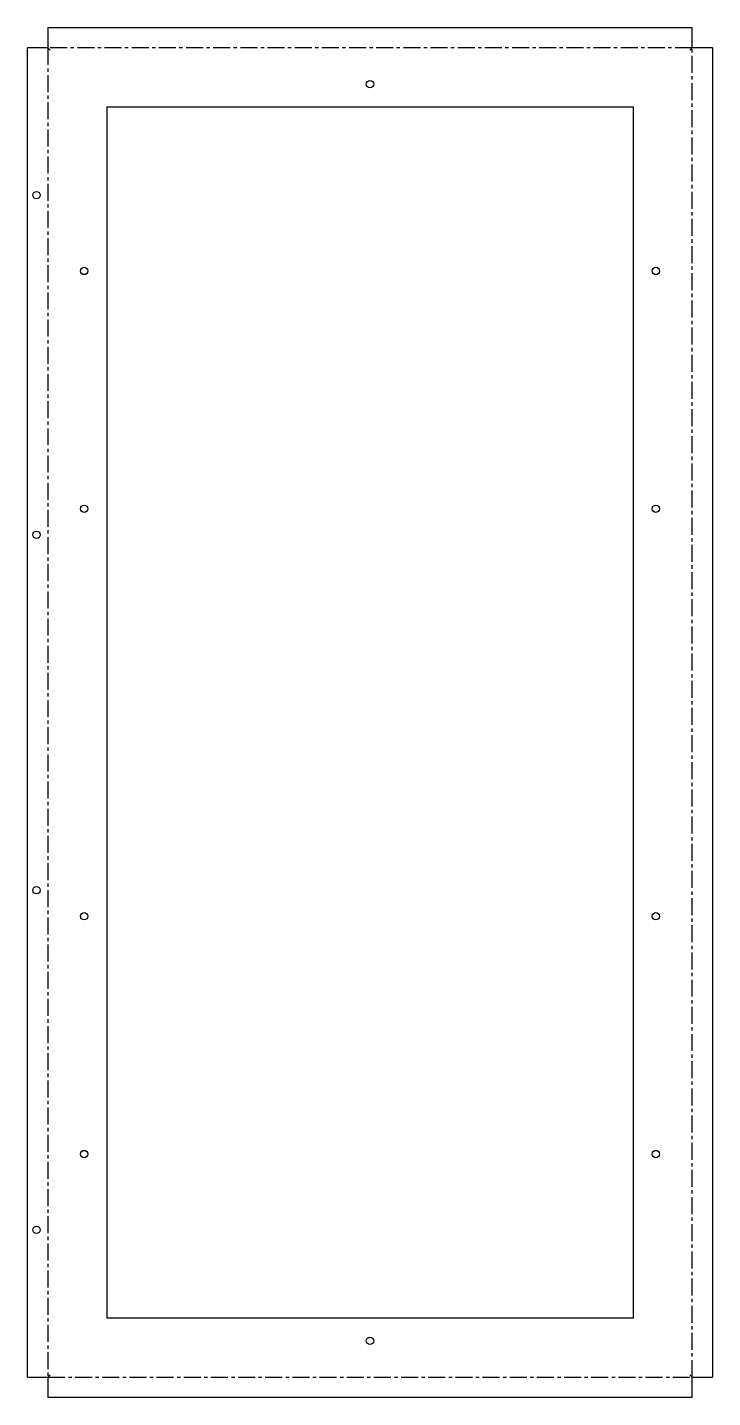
# Model space of a CAD drawing. Extents: x 0 to 605, y -18 to 1192.
import ezdxf

# ---------------------------------------------------------------- set-up
doc = ezdxf.new("R2010")
doc.units = 0
doc.header["$MEASUREMENT"] = 0
doc.linetypes.add('AXES', pattern=[24, 15, -3, 3, -3])
doc.layers.get('0').update_dxf_attribs({"linetype": 'CONTINUOUS'})

msp = doc.modelspace()

# ---------------------------------------------------------------- linework, layer by layer
at = {"color": 7}
for p, q in [((18.163419, 1192.163419), (587.163419, 1192.163419)), ((0, 0), (0, 1174)), ((605.326838, 1174), (605.326838, 0)), ((70.163419, 1122), (70.163419, 52)), ((70.163419, 1122), (535.163419, 1122)), ((535.163419, 1122), (535.163419, 52)), ((535.163419, 52), (70.163419, 52)), ((587.163419, -18.163419), (18.163419, -18.163419))]:
    msp.add_line(p, q, dxfattribs=at)
at = {"color": 7, "ltscale": 0.454085}
for p, q in [((18.163419, 1192.163419), (18.163419, 1174)), ((587.163419, 1174), (587.163419, 1192.163419)), ((18.163419, 1174), (0, 1174)), ((605.326838, 1174), (587.163419, 1174)), ((0, 0), (18.163419, 0)), ((18.163419, 0), (18.163419, -18.163419)), ((587.163419, -18.163419), (587.163419, 0)), ((587.163419, 0), (605.326838, 0))]:
    msp.add_line(p, q, dxfattribs=at)
at = {"color": 1, "linetype": 'AXES'}
for p, q in [((587.163419, 1174.08171), (18.163419, 1174.08171)), ((18.08171, 1174), (18.08171, 0)), ((587.245129, 0), (587.245129, 1174)), ((18.163419, -0.08171), (587.163419, -0.08171))]:
    msp.add_line(p, q, dxfattribs=at)
at = {"color": 7, "ltscale": 0.070711}
for p, q in [((20.163419, 1172), (18.163419, 1174)), ((20.163419, 1172), (18.163419, 1174)), ((585.163419, 1172), (587.163419, 1174)), ((585.163419, 1172), (587.163419, 1174)), ((20.163419, 2), (18.163419, 0)), ((20.163419, 2), (18.163419, 0)), ((585.163419, 2), (587.163419, 0)), ((585.163419, 2), (587.163419, 0))]:
    msp.add_line(p, q, dxfattribs=at)
at = {"color": 7}
for centre in [(302.663419, 1142), (8, 1044), (50.163419, 977), (555.163419, 977), (50.163419, 767), (555.163419, 767), (8, 744), (8, 430), (50.163419, 407), (555.163419, 407), (50.163419, 197), (555.163419, 197), (8, 130), (302.663419, 32)]:
    msp.add_circle(centre, 3.25, dxfattribs=at)

doc.saveas('drawing.dxf')
